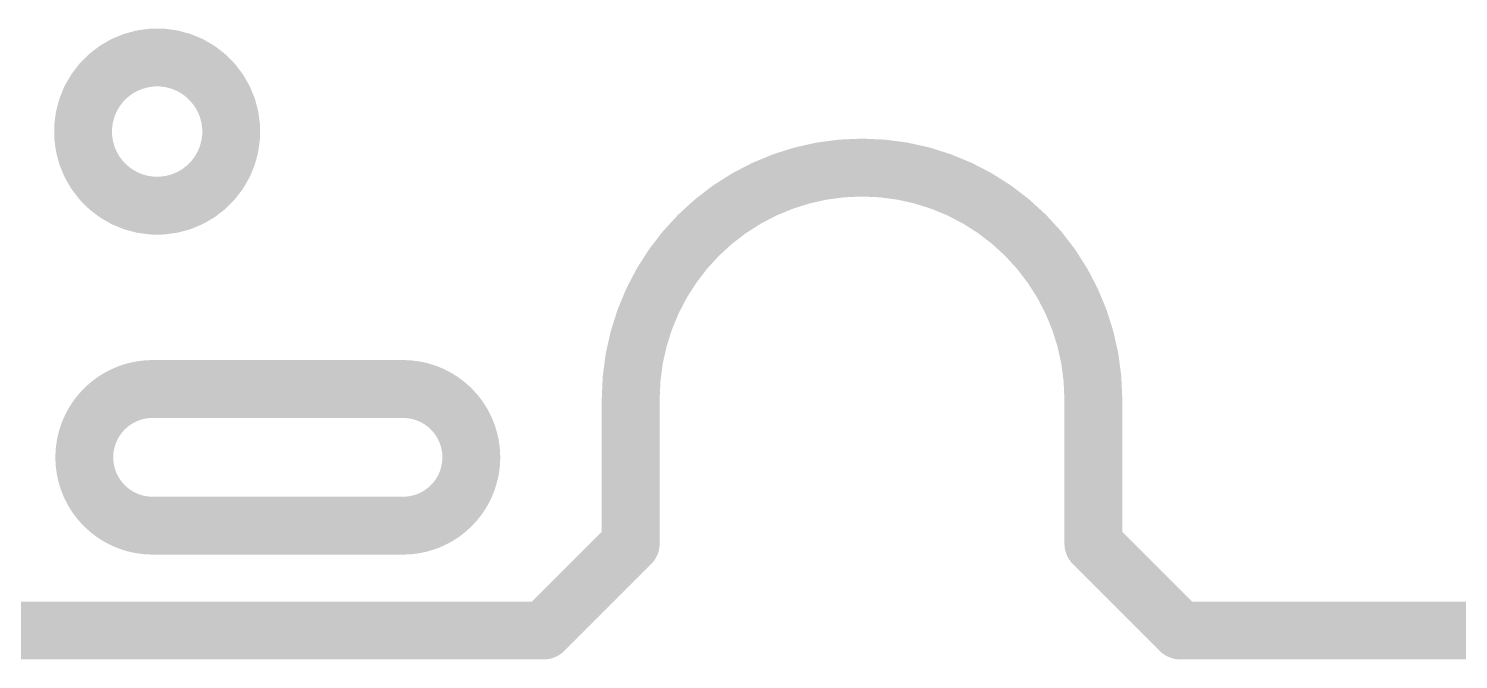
# Model space of a CAD drawing. Extents: x 1.1 to 91.2, y -5.2 to 5.2.
# Drawn here: x 6.12 to 12.4, y -5.21 to -2.44 of the extents above; entities that cross this region are included whole.
import ezdxf

# ---------------------------------------------------------------- set-up
doc = ezdxf.new("R2010")
doc.units = 0
doc.layers.add('16', color=132, linetype='CONTINUOUS')

msp = doc.modelspace()

# ---------------------------------------------------------------- linework, layer by layer
at = {"layer": '16', "const_width": 0.254}
for points in [[(6.5783, -2.5816), (6.6195, -2.5706)], [(6.6195, -2.5706), (6.6617, -2.565)], [(6.6617, -2.565), (6.7043, -2.565)], [(6.7043, -2.565), (6.7465, -2.5706)], [(6.7465, -2.5706), (6.7877, -2.5816)], [(6.4683, -2.6451), (6.5021, -2.6192)], [(6.5021, -2.6192), (6.5389, -2.5979)], [(6.5389, -2.5979), (6.5783, -2.5816)], [(6.7877, -2.5816), (6.8271, -2.5979)], [(6.8271, -2.5979), (6.8639, -2.6192)], [(6.8639, -2.6192), (6.8977, -2.6451)], [(6.4122, -2.7091), (6.4381, -2.6753)], [(6.4381, -2.6753), (6.4683, -2.6451)], [(6.8977, -2.6451), (6.9279, -2.6753)], [(6.9279, -2.6753), (6.9538, -2.7091)], [(6.3746, -2.7853), (6.3909, -2.7459)], [(6.3909, -2.7459), (6.4122, -2.7091)], [(6.9538, -2.7091), (6.9751, -2.7459)], [(6.9751, -2.7459), (6.9914, -2.7853)], [(6.358, -2.8687), (6.3636, -2.8265)], [(6.3636, -2.8265), (6.3746, -2.7853)], [(6.9914, -2.7853), (7.0024, -2.8265)], [(7.0024, -2.8265), (7.008, -2.8687)], [(6.358, -2.9113), (6.358, -2.8687)], [(7.008, -2.8687), (7.008, -2.9113)], [(6.3636, -2.9535), (6.358, -2.9113)], [(7.008, -2.9113), (7.0024, -2.9535)], [(6.3746, -2.9947), (6.3636, -2.9535)], [(6.3909, -3.0341), (6.3746, -2.9947)], [(6.9914, -2.9947), (6.9751, -3.0341)], [(7.0024, -2.9535), (6.9914, -2.9947)], [(6.4122, -3.0709), (6.3909, -3.0341)], [(6.4381, -3.1047), (6.4122, -3.0709)], [(6.9538, -3.0709), (6.9279, -3.1047)], [(6.9751, -3.0341), (6.9538, -3.0709)], [(9.516, -3.0826), (9.6026, -3.0634)], [(9.6026, -3.0634), (9.6905, -3.0519)], [(9.6905, -3.0519), (9.779, -3.048)], [(9.779, -3.048), (9.8676, -3.0519)], [(9.8676, -3.0519), (9.9554, -3.0634)], [(9.9554, -3.0634), (10.042, -3.0826)], [(6.4683, -3.1349), (6.4381, -3.1047)], [(6.5021, -3.1608), (6.4683, -3.1349)], [(6.8977, -3.1349), (6.8639, -3.1608)], [(6.9279, -3.1047), (6.8977, -3.1349)], [(9.3496, -3.1432), (9.4315, -3.1093)], [(9.4315, -3.1093), (9.516, -3.0826)], [(10.042, -3.0826), (10.1265, -3.1093)], [(10.1265, -3.1093), (10.2084, -3.1432)], [(6.5389, -3.1821), (6.5021, -3.1608)], [(6.5783, -3.1984), (6.5389, -3.1821)], [(6.6195, -3.2094), (6.5783, -3.1984)], [(6.7877, -3.1984), (6.7465, -3.2094)], [(6.8271, -3.1821), (6.7877, -3.1984)], [(6.8639, -3.1608), (6.8271, -3.1821)], [(9.1962, -3.2317), (9.271, -3.1841)], [(9.271, -3.1841), (9.3496, -3.1432)], [(10.2084, -3.1432), (10.287, -3.1841)], [(10.287, -3.1841), (10.3618, -3.2317)], [(6.6617, -3.215), (6.6195, -3.2094)], [(6.7043, -3.215), (6.6617, -3.215)], [(6.7465, -3.2094), (6.7043, -3.215)], [(9.1259, -3.2857), (9.1962, -3.2317)], [(10.3618, -3.2317), (10.4321, -3.2857)], [(9.0606, -3.3456), (9.1259, -3.2857)], [(10.4321, -3.2857), (10.4974, -3.3456)], [(9.0007, -3.4109), (9.0606, -3.3456)], [(10.4974, -3.3456), (10.5573, -3.4109)], [(8.9467, -3.4812), (9.0007, -3.4109)], [(10.5573, -3.4109), (10.6113, -3.4812)], [(8.8991, -3.556), (8.9467, -3.4812)], [(10.6113, -3.4812), (10.6589, -3.556)], [(8.8582, -3.6346), (8.8991, -3.556)], [(10.6589, -3.556), (10.6998, -3.6346)], [(8.8243, -3.7165), (8.8582, -3.6346)], [(10.6998, -3.6346), (10.7337, -3.7165)], [(8.7976, -3.801), (8.8243, -3.7165)], [(10.7337, -3.7165), (10.7604, -3.801)], [(8.7784, -3.8876), (8.7976, -3.801)], [(10.7604, -3.801), (10.7796, -3.8876)], [(8.7669, -3.9755), (8.7784, -3.8876)], [(10.7796, -3.8876), (10.7911, -3.9755)], [(6.663, -4.02), (6.6369, -4.0211)], [(6.663, -4.02), (6.6369, -4.0211)], [(7.763, -4.02), (6.663, -4.02)], [(7.763, -4.02), (6.663, -4.02)], [(7.7891, -4.0211), (7.763, -4.02)], [(7.7891, -4.0211), (7.763, -4.02)], [(8.763, -4.064), (8.7669, -3.9755)], [(10.7911, -3.9755), (10.795, -4.064)], [(6.4909, -4.0743), (6.4702, -4.0902)], [(6.4909, -4.0743), (6.4702, -4.0902)], [(6.513, -4.0602), (6.4909, -4.0743)], [(6.513, -4.0602), (6.4909, -4.0743)], [(6.5362, -4.0481), (6.513, -4.0602)], [(6.5362, -4.0481), (6.513, -4.0602)], [(6.5604, -4.0381), (6.5362, -4.0481)], [(6.5604, -4.0381), (6.5362, -4.0481)], [(6.5854, -4.0302), (6.5604, -4.0381)], [(6.5854, -4.0302), (6.5604, -4.0381)], [(6.6109, -4.0246), (6.5854, -4.0302)], [(6.6109, -4.0246), (6.5854, -4.0302)], [(6.6369, -4.0211), (6.6109, -4.0246)], [(6.6369, -4.0211), (6.6109, -4.0246)], [(7.8151, -4.0246), (7.7891, -4.0211)], [(7.8151, -4.0246), (7.7891, -4.0211)], [(7.8406, -4.0302), (7.8151, -4.0246)], [(7.8406, -4.0302), (7.8151, -4.0246)], [(7.8656, -4.0381), (7.8406, -4.0302)], [(7.8656, -4.0381), (7.8406, -4.0302)], [(7.8898, -4.0481), (7.8656, -4.0381)], [(7.8898, -4.0481), (7.8656, -4.0381)], [(7.913, -4.0602), (7.8898, -4.0481)], [(7.913, -4.0602), (7.8898, -4.0481)], [(7.9351, -4.0743), (7.913, -4.0602)], [(7.9351, -4.0743), (7.913, -4.0602)], [(7.9558, -4.0902), (7.9351, -4.0743)], [(7.9558, -4.0902), (7.9351, -4.0743)], [(8.763, -4.699), (8.763, -4.064)], [(10.795, -4.064), (10.795, -4.699)], [(6.4332, -4.1272), (6.4173, -4.1479)], [(6.4332, -4.1272), (6.4173, -4.1479)], [(6.4509, -4.1079), (6.4332, -4.1272)], [(6.4509, -4.1079), (6.4332, -4.1272)], [(6.4702, -4.0902), (6.4509, -4.1079)], [(6.4702, -4.0902), (6.4509, -4.1079)], [(7.9751, -4.1079), (7.9558, -4.0902)], [(7.9751, -4.1079), (7.9558, -4.0902)], [(7.9928, -4.1272), (7.9751, -4.1079)], [(7.9928, -4.1272), (7.9751, -4.1079)], [(8.0087, -4.1479), (7.9928, -4.1272)], [(8.0087, -4.1479), (7.9928, -4.1272)], [(6.3911, -4.1932), (6.3811, -4.2174)], [(6.3911, -4.1932), (6.3811, -4.2174)], [(6.4032, -4.17), (6.3911, -4.1932)], [(6.4032, -4.17), (6.3911, -4.1932)], [(6.4173, -4.1479), (6.4032, -4.17)], [(6.4173, -4.1479), (6.4032, -4.17)], [(8.0228, -4.17), (8.0087, -4.1479)], [(8.0228, -4.17), (8.0087, -4.1479)], [(8.0349, -4.1932), (8.0228, -4.17)], [(8.0349, -4.1932), (8.0228, -4.17)], [(8.0449, -4.2174), (8.0349, -4.1932)], [(8.0449, -4.2174), (8.0349, -4.1932)], [(6.3676, -4.2679), (6.3641, -4.2939)], [(6.3676, -4.2679), (6.3641, -4.2939)], [(6.3732, -4.2424), (6.3676, -4.2679)], [(6.3732, -4.2424), (6.3676, -4.2679)], [(6.3811, -4.2174), (6.3732, -4.2424)], [(6.3811, -4.2174), (6.3732, -4.2424)], [(8.0528, -4.2424), (8.0449, -4.2174)], [(8.0528, -4.2424), (8.0449, -4.2174)], [(8.0584, -4.2679), (8.0528, -4.2424)], [(8.0584, -4.2679), (8.0528, -4.2424)], [(8.0619, -4.2939), (8.0584, -4.2679)], [(8.0619, -4.2939), (8.0584, -4.2679)], [(6.3641, -4.2939), (6.363, -4.32)], [(6.3641, -4.2939), (6.363, -4.32)], [(6.363, -4.32), (6.3641, -4.3461)], [(6.363, -4.32), (6.3641, -4.3461)], [(8.063, -4.32), (8.0619, -4.2939)], [(8.063, -4.32), (8.0619, -4.2939)], [(8.0619, -4.3461), (8.063, -4.32)], [(8.0619, -4.3461), (8.063, -4.32)], [(6.3641, -4.3461), (6.3676, -4.3721)], [(6.3641, -4.3461), (6.3676, -4.3721)], [(6.3676, -4.3721), (6.3732, -4.3976)], [(6.3676, -4.3721), (6.3732, -4.3976)], [(8.0528, -4.3976), (8.0584, -4.3721)], [(8.0528, -4.3976), (8.0584, -4.3721)], [(8.0584, -4.3721), (8.0619, -4.3461)], [(8.0584, -4.3721), (8.0619, -4.3461)], [(6.3732, -4.3976), (6.3811, -4.4226)], [(6.3732, -4.3976), (6.3811, -4.4226)], [(6.3811, -4.4226), (6.3911, -4.4468)], [(6.3811, -4.4226), (6.3911, -4.4468)], [(6.3911, -4.4468), (6.4032, -4.47)], [(6.3911, -4.4468), (6.4032, -4.47)], [(8.0228, -4.47), (8.0349, -4.4468)], [(8.0228, -4.47), (8.0349, -4.4468)], [(8.0349, -4.4468), (8.0449, -4.4226)], [(8.0349, -4.4468), (8.0449, -4.4226)], [(8.0449, -4.4226), (8.0528, -4.3976)], [(8.0449, -4.4226), (8.0528, -4.3976)], [(6.4032, -4.47), (6.4173, -4.4921)], [(6.4032, -4.47), (6.4173, -4.4921)], [(6.4173, -4.4921), (6.4332, -4.5128)], [(6.4173, -4.4921), (6.4332, -4.5128)], [(6.4332, -4.5128), (6.4509, -4.5321)], [(6.4332, -4.5128), (6.4509, -4.5321)], [(7.9751, -4.5321), (7.9928, -4.5128)], [(7.9751, -4.5321), (7.9928, -4.5128)], [(7.9928, -4.5128), (8.0087, -4.4921)], [(7.9928, -4.5128), (8.0087, -4.4921)], [(8.0087, -4.4921), (8.0228, -4.47)], [(8.0087, -4.4921), (8.0228, -4.47)], [(6.4509, -4.5321), (6.4702, -4.5498)], [(6.4509, -4.5321), (6.4702, -4.5498)], [(6.4702, -4.5498), (6.4909, -4.5657)], [(6.4702, -4.5498), (6.4909, -4.5657)], [(6.4909, -4.5657), (6.513, -4.5798)], [(6.4909, -4.5657), (6.513, -4.5798)], [(6.513, -4.5798), (6.5362, -4.5919)], [(6.513, -4.5798), (6.5362, -4.5919)], [(7.8898, -4.5919), (7.913, -4.5798)], [(7.8898, -4.5919), (7.913, -4.5798)], [(7.913, -4.5798), (7.9351, -4.5657)], [(7.913, -4.5798), (7.9351, -4.5657)], [(7.9351, -4.5657), (7.9558, -4.5498)], [(7.9351, -4.5657), (7.9558, -4.5498)], [(7.9558, -4.5498), (7.9751, -4.5321)], [(7.9558, -4.5498), (7.9751, -4.5321)], [(6.5362, -4.5919), (6.5604, -4.6019)], [(6.5362, -4.5919), (6.5604, -4.6019)], [(6.5604, -4.6019), (6.5854, -4.6098)], [(6.5604, -4.6019), (6.5854, -4.6098)], [(6.5854, -4.6098), (6.6109, -4.6154)], [(6.5854, -4.6098), (6.6109, -4.6154)], [(6.6109, -4.6154), (6.6369, -4.6189)], [(6.6109, -4.6154), (6.6369, -4.6189)], [(6.6369, -4.6189), (6.663, -4.62)], [(6.6369, -4.6189), (6.663, -4.62)], [(6.663, -4.62), (7.763, -4.62)], [(6.663, -4.62), (7.763, -4.62)], [(7.763, -4.62), (7.7891, -4.6189)], [(7.763, -4.62), (7.7891, -4.6189)], [(7.7891, -4.6189), (7.8151, -4.6154)], [(7.7891, -4.6189), (7.8151, -4.6154)], [(7.8151, -4.6154), (7.8406, -4.6098)], [(7.8151, -4.6154), (7.8406, -4.6098)], [(7.8406, -4.6098), (7.8656, -4.6019)], [(7.8406, -4.6098), (7.8656, -4.6019)], [(7.8656, -4.6019), (7.8898, -4.5919)], [(7.8656, -4.6019), (7.8898, -4.5919)], [(8.382, -5.08), (8.763, -4.699)], [(10.795, -4.699), (11.176, -5.08)], [(1.651, -5.08), (8.382, -5.08)], [(11.176, -5.08), (81.153, -5.08)]]:
    msp.add_lwpolyline(points, dxfattribs=at)
at = {"layer": '16', "const_width": 0.127}
for points in [[(6.6111, -2.5077, 1), (6.6279, -2.6335)], [(6.6617, -2.5015, 1), (6.6617, -2.6285)], [(6.6359, -2.632, 1), (6.6031, -2.5092)], [(6.7127, -2.5021, 1), (6.6959, -2.6279)], [(6.6701, -2.6279, 1), (6.6533, -2.5021)], [(6.7629, -2.5092, 1), (6.7301, -2.632)], [(6.7043, -2.6285, 1), (6.7043, -2.5015)], [(6.7381, -2.6335, 1), (6.7549, -2.5077)], [(6.4703, -2.5642, 1), (6.5339, -2.6742)], [(6.5407, -2.6696, 1), (6.4635, -2.5688)], [(6.5146, -2.5392, 1), (6.5632, -2.6566)], [(6.5707, -2.6529, 1), (6.5071, -2.5429)], [(6.5619, -2.5202, 1), (6.5947, -2.643)], [(6.6026, -2.6403, 1), (6.554, -2.5229)], [(6.812, -2.5229, 1), (6.7634, -2.6403)], [(6.8589, -2.5429, 1), (6.7953, -2.6529)], [(6.7713, -2.643, 1), (6.8041, -2.5202)], [(6.9025, -2.5688, 1), (6.8253, -2.6696)], [(6.8028, -2.6566, 1), (6.8514, -2.5392)], [(6.8321, -2.6742, 1), (6.8957, -2.5642)], [(6.3932, -2.6304, 1), (6.483, -2.7202)], [(6.4885, -2.7139, 1), (6.3877, -2.6367)], [(6.4297, -2.5947, 1), (6.5069, -2.6955)], [(6.5132, -2.69, 1), (6.4234, -2.6002)], [(6.9426, -2.6002, 1), (6.8528, -2.69)], [(6.8591, -2.6955, 1), (6.9363, -2.5947)], [(6.9783, -2.6367, 1), (6.8775, -2.7139)], [(6.883, -2.7202, 1), (6.9728, -2.6304)], [(6.4496, -2.7702, 1), (6.3322, -2.7216)], [(6.3618, -2.6705, 1), (6.4626, -2.7477)], [(6.4672, -2.7409, 1), (6.3572, -2.6773)], [(7.0088, -2.6773, 1), (6.8988, -2.7409)], [(6.9034, -2.7477, 1), (7.0042, -2.6705)], [(7.0338, -2.7216, 1), (6.9164, -2.7702)], [(6.4265, -2.8349, 1), (6.3007, -2.8181)], [(6.3159, -2.761, 1), (6.4333, -2.8096)], [(6.436, -2.8017, 1), (6.3132, -2.7689)], [(6.3359, -2.7141, 1), (6.4459, -2.7777)], [(6.9201, -2.7777, 1), (7.0301, -2.7141)], [(7.0528, -2.7689, 1), (6.93, -2.8017)], [(6.9327, -2.8096, 1), (7.0501, -2.761)], [(7.0653, -2.8181, 1), (6.9395, -2.8349)], [(6.4215, -2.8687, 1), (6.2945, -2.8687)], [(6.3022, -2.8101, 1), (6.425, -2.8429)], [(6.941, -2.8429, 1), (7.0638, -2.8101)], [(7.0715, -2.8687, 1), (6.9445, -2.8687)], [(6.4209, -2.9029, 1), (6.2951, -2.9197)], [(6.2951, -2.8603, 1), (6.4209, -2.8771)], [(7.0709, -2.9197, 1), (6.9451, -2.9029)], [(6.9451, -2.8771, 1), (7.0709, -2.8603)], [(6.2945, -2.9113, 1), (6.4215, -2.9113)], [(6.425, -2.9371, 1), (6.3022, -2.9699)], [(6.3007, -2.9619, 1), (6.4265, -2.9451)], [(6.4333, -2.9704, 1), (6.3159, -3.019)], [(7.0501, -3.019, 1), (6.9327, -2.9704)], [(6.9395, -2.9451, 1), (7.0653, -2.9619)], [(7.0638, -2.9699, 1), (6.941, -2.9371)], [(6.9445, -2.9113, 1), (7.0715, -2.9113)], [(6.3132, -3.0111, 1), (6.436, -2.9783)], [(6.4459, -3.0023, 1), (6.3359, -3.0659)], [(6.3322, -3.0584, 1), (6.4496, -3.0098)], [(6.4626, -3.0323, 1), (6.3618, -3.1095)], [(7.0042, -3.1095, 1), (6.9034, -3.0323)], [(6.9164, -3.0098, 1), (7.0338, -3.0584)], [(7.0301, -3.0659, 1), (6.9201, -3.0023)], [(6.93, -2.9783, 1), (7.0528, -3.0111)], [(9.5944, -3.0004, 1), (9.6108, -3.1264)], [(9.6163, -3.1254, 1), (9.5889, -3.0014)], [(9.6877, -2.9885, 1), (9.6933, -3.1153)], [(9.6987, -3.1149, 1), (9.6823, -2.9889)], [(9.7818, -2.9846, 1), (9.7762, -3.1114)], [(9.7818, -3.1114, 1), (9.7762, -2.9846)], [(9.8758, -2.9889, 1), (9.8594, -3.1149)], [(9.8648, -3.1153, 1), (9.8704, -2.9885)], [(9.9691, -3.0014, 1), (9.9417, -3.1254)], [(9.9472, -3.1264, 1), (9.9636, -3.0004)], [(6.3572, -3.1027, 1), (6.4672, -3.0391)], [(6.483, -3.0598, 1), (6.3932, -3.1496)], [(6.3877, -3.1433, 1), (6.4885, -3.0661)], [(6.5069, -3.0845, 1), (6.4297, -3.1853)], [(6.9363, -3.1853, 1), (6.8591, -3.0845)], [(6.8775, -3.0661, 1), (6.9783, -3.1433)], [(6.9728, -3.1496, 1), (6.883, -3.0598)], [(6.8988, -3.0391, 1), (7.0088, -3.1027)], [(9.4124, -3.0488, 1), (9.4506, -3.1698)], [(9.4558, -3.168, 1), (9.4072, -3.0506)], [(9.5023, -3.0206, 1), (9.5297, -3.1446)], [(9.5351, -3.1431, 1), (9.4969, -3.0221)], [(10.0611, -3.0221, 1), (10.0229, -3.1431)], [(10.0283, -3.1446, 1), (10.0557, -3.0206)], [(10.1508, -3.0506, 1), (10.1022, -3.168)], [(10.1074, -3.1698, 1), (10.1456, -3.0488)], [(6.4234, -3.1798, 1), (6.5132, -3.09)], [(6.5339, -3.1058, 1), (6.4703, -3.2158)], [(6.4635, -3.2112, 1), (6.5407, -3.1104)], [(6.5632, -3.1234, 1), (6.5146, -3.2408)], [(6.5071, -3.2371, 1), (6.5707, -3.1271)], [(6.5947, -3.137, 1), (6.5619, -3.2598)], [(6.554, -3.2571, 1), (6.6026, -3.1397)], [(6.7634, -3.1397, 1), (6.812, -3.2571)], [(6.7953, -3.1271, 1), (6.8589, -3.2371)], [(6.8041, -3.2598, 1), (6.7713, -3.137)], [(6.8253, -3.1104, 1), (6.9025, -3.2112)], [(6.8514, -3.2408, 1), (6.8028, -3.1234)], [(6.8957, -3.2158, 1), (6.8321, -3.1058)], [(6.8528, -3.09, 1), (6.9426, -3.1798)], [(9.2417, -3.1278, 1), (9.3003, -3.2404)], [(9.3051, -3.2377, 1), (9.2369, -3.1305)], [(9.3253, -3.0845, 1), (9.3739, -3.2019)], [(9.3789, -3.1995, 1), (9.3203, -3.0869)], [(10.2377, -3.0869, 1), (10.1791, -3.1995)], [(10.1841, -3.2019, 1), (10.2327, -3.0845)], [(10.3211, -3.1305, 1), (10.2529, -3.2377)], [(10.2577, -3.2404, 1), (10.3163, -3.1278)], [(6.6279, -3.1465, 1), (6.6111, -3.2723)], [(6.6617, -3.1515, 1), (6.6617, -3.2785)], [(6.6031, -3.2708, 1), (6.6359, -3.148)], [(6.6959, -3.1521, 1), (6.7127, -3.2779)], [(6.6533, -3.2779, 1), (6.6701, -3.1521)], [(6.7301, -3.148, 1), (6.7629, -3.2708)], [(6.7043, -3.2785, 1), (6.7043, -3.1515)], [(6.7549, -3.2723, 1), (6.7381, -3.1465)], [(9.1621, -3.1781, 1), (9.2303, -3.2853)], [(9.2349, -3.2821, 1), (9.1575, -3.1813)], [(10.4005, -3.1813, 1), (10.3231, -3.2821)], [(10.3277, -3.2853, 1), (10.3959, -3.1781)], [(9.0872, -3.2353, 1), (9.1646, -3.3361)], [(9.1688, -3.3325, 1), (9.083, -3.2389)], [(10.475, -3.2389, 1), (10.3892, -3.3325)], [(10.3934, -3.3361, 1), (10.4708, -3.2353)], [(9.0177, -3.2988, 1), (9.1035, -3.3924)], [(9.1074, -3.3885, 1), (9.0138, -3.3027)], [(10.5442, -3.3027, 1), (10.4506, -3.3885)], [(10.4545, -3.3924, 1), (10.5403, -3.2988)], [(8.9539, -3.368, 1), (9.0475, -3.4538)], [(9.0511, -3.4496, 1), (8.9503, -3.3722)], [(10.6077, -3.3722, 1), (10.5069, -3.4496)], [(10.5105, -3.4538, 1), (10.6041, -3.368)], [(8.8963, -3.4425, 1), (8.9971, -3.5199)], [(9.0003, -3.5153, 1), (8.8931, -3.4471)], [(10.6649, -3.4471, 1), (10.5577, -3.5153)], [(10.5609, -3.5199, 1), (10.6617, -3.4425)], [(8.9554, -3.5853, 1), (8.8428, -3.5267)], [(10.7152, -3.5267, 1), (10.6026, -3.5853)], [(8.9169, -3.6589, 1), (8.7995, -3.6103)], [(8.8455, -3.5219, 1), (8.9527, -3.5901)], [(10.6053, -3.5901, 1), (10.7125, -3.5219)], [(10.7585, -3.6103, 1), (10.6411, -3.6589)], [(8.8019, -3.6053, 1), (8.9145, -3.6639)], [(10.6435, -3.6639, 1), (10.7561, -3.6053)], [(8.7656, -3.6922, 1), (8.883, -3.7408)], [(8.8848, -3.7356, 1), (8.7638, -3.6974)], [(10.7942, -3.6974, 1), (10.6732, -3.7356)], [(10.675, -3.7408, 1), (10.7924, -3.6922)], [(8.8596, -3.8147, 1), (8.7356, -3.7873)], [(10.8224, -3.7873, 1), (10.6984, -3.8147)], [(8.8414, -3.8958, 1), (8.7154, -3.8794)], [(8.7371, -3.7819, 1), (8.8581, -3.8201)], [(10.6999, -3.8201, 1), (10.8209, -3.7819)], [(10.8426, -3.8794, 1), (10.7166, -3.8958)], [(8.7164, -3.8739, 1), (8.8404, -3.9013)], [(10.7176, -3.9013, 1), (10.8416, -3.8739)], [(6.663, -3.9565, 1), (6.663, -4.0835)], [(6.663, -3.9565, 1), (6.663, -4.0835)], [(6.6657, -4.0834, 1), (6.6603, -3.9566)], [(6.6657, -4.0834, 1), (6.6603, -3.9566)], [(7.7657, -3.9566, 1), (7.7603, -4.0834)], [(7.7657, -3.9566, 1), (7.7603, -4.0834)], [(7.763, -4.0835, 1), (7.763, -3.9565)], [(7.763, -4.0835, 1), (7.763, -3.9565)], [(8.8303, -3.9783, 1), (8.7035, -3.9727)], [(10.8545, -3.9727, 1), (10.7277, -3.9783)], [(6.4836, -4.0039, 1), (6.5424, -4.1165)], [(6.4836, -4.0039, 1), (6.5424, -4.1165)], [(6.5296, -4.1247, 1), (6.4522, -4.0239)], [(6.5296, -4.1247, 1), (6.4522, -4.0239)], [(6.5119, -3.9894, 1), (6.5605, -4.1068)], [(6.5119, -3.9894, 1), (6.5605, -4.1068)], [(6.5472, -4.1137, 1), (6.4788, -4.0067)], [(6.5472, -4.1137, 1), (6.4788, -4.0067)], [(6.5413, -3.9776, 1), (6.5795, -4.0986)], [(6.5413, -3.9776, 1), (6.5795, -4.0986)], [(6.5656, -4.1044, 1), (6.5068, -3.9918)], [(6.5656, -4.1044, 1), (6.5068, -3.9918)], [(6.5718, -3.9682, 1), (6.599, -4.0922)], [(6.5718, -3.9682, 1), (6.599, -4.0922)], [(6.5847, -4.0968, 1), (6.5361, -3.9794)], [(6.5847, -4.0968, 1), (6.5361, -3.9794)], [(6.6024, -3.9617, 1), (6.6194, -4.0875)], [(6.6024, -3.9617, 1), (6.6194, -4.0875)], [(6.6045, -4.0907, 1), (6.5663, -3.9697)], [(6.6045, -4.0907, 1), (6.5663, -3.9697)], [(6.6342, -3.9577, 1), (6.6396, -4.0845)], [(6.6342, -3.9577, 1), (6.6396, -4.0845)], [(6.6245, -4.0866, 1), (6.5973, -3.9626)], [(6.6245, -4.0866, 1), (6.5973, -3.9626)], [(6.6454, -4.084, 1), (6.6284, -3.9582)], [(6.6454, -4.084, 1), (6.6284, -3.9582)], [(7.7976, -3.9582, 1), (7.7806, -4.084)], [(7.7976, -3.9582, 1), (7.7806, -4.084)], [(7.8287, -3.9626, 1), (7.8015, -4.0866)], [(7.8287, -3.9626, 1), (7.8015, -4.0866)], [(7.8597, -3.9697, 1), (7.8215, -4.0907)], [(7.8597, -3.9697, 1), (7.8215, -4.0907)], [(7.7864, -4.0845, 1), (7.7918, -3.9577)], [(7.7864, -4.0845, 1), (7.7918, -3.9577)], [(7.8899, -3.9794, 1), (7.8413, -4.0968)], [(7.8899, -3.9794, 1), (7.8413, -4.0968)], [(7.8066, -4.0875, 1), (7.8236, -3.9617)], [(7.8066, -4.0875, 1), (7.8236, -3.9617)], [(7.9192, -3.9918, 1), (7.8604, -4.1044)], [(7.9192, -3.9918, 1), (7.8604, -4.1044)], [(7.827, -4.0922, 1), (7.8542, -3.9682)], [(7.827, -4.0922, 1), (7.8542, -3.9682)], [(7.8465, -4.0986, 1), (7.8847, -3.9776)], [(7.8465, -4.0986, 1), (7.8847, -3.9776)], [(7.9472, -4.0067, 1), (7.8788, -4.1137)], [(7.9472, -4.0067, 1), (7.8788, -4.1137)], [(7.8655, -4.1068, 1), (7.9141, -3.9894)], [(7.8655, -4.1068, 1), (7.9141, -3.9894)], [(7.9738, -4.0239, 1), (7.8964, -4.1247)], [(7.9738, -4.0239, 1), (7.8964, -4.1247)], [(7.8836, -4.1165, 1), (7.9424, -4.0039)], [(7.8836, -4.1165, 1), (7.9424, -4.0039)], [(8.8265, -4.064, 1), (8.6995, -4.064)], [(8.7039, -3.9673, 1), (8.8299, -3.9837)], [(10.7281, -3.9837, 1), (10.8541, -3.9673)], [(10.8585, -4.064, 1), (10.7315, -4.064)], [(6.4836, -4.1659, 1), (6.3828, -4.0885)], [(6.4836, -4.1659, 1), (6.3828, -4.0885)], [(6.408, -4.0611, 1), (6.4938, -4.1547)], [(6.408, -4.0611, 1), (6.4938, -4.1547)], [(6.4977, -4.1508, 1), (6.4041, -4.065)], [(6.4977, -4.1508, 1), (6.4041, -4.065)], [(6.4315, -4.0398, 1), (6.5089, -4.1406)], [(6.4315, -4.0398, 1), (6.5089, -4.1406)], [(6.5131, -4.137, 1), (6.4273, -4.0434)], [(6.5131, -4.137, 1), (6.4273, -4.0434)], [(6.4567, -4.0208, 1), (6.5251, -4.1278)], [(6.4567, -4.0208, 1), (6.5251, -4.1278)], [(7.9987, -4.0434, 1), (7.9129, -4.137)], [(7.9987, -4.0434, 1), (7.9129, -4.137)], [(7.9009, -4.1278, 1), (7.9693, -4.0208)], [(7.9009, -4.1278, 1), (7.9693, -4.0208)], [(8.0219, -4.065, 1), (7.9283, -4.1508)], [(8.0219, -4.065, 1), (7.9283, -4.1508)], [(7.9171, -4.1406, 1), (7.9945, -4.0398)], [(7.9171, -4.1406, 1), (7.9945, -4.0398)], [(8.0432, -4.0885, 1), (7.9424, -4.1659)], [(8.0432, -4.0885, 1), (7.9424, -4.1659)], [(7.9322, -4.1547, 1), (8.018, -4.0611)], [(7.9322, -4.1547, 1), (8.018, -4.0611)], [(8.6996, -4.0612, 1), (8.8264, -4.0668)], [(10.7316, -4.0668, 1), (10.8584, -4.0612)], [(6.4498, -4.2175, 1), (6.3324, -4.1689)], [(6.4498, -4.2175, 1), (6.3324, -4.1689)], [(6.3497, -4.1358, 1), (6.4567, -4.2042)], [(6.3497, -4.1358, 1), (6.4567, -4.2042)], [(6.4595, -4.1994, 1), (6.3469, -4.1406)], [(6.4595, -4.1994, 1), (6.3469, -4.1406)], [(6.3669, -4.1092, 1), (6.4677, -4.1866)], [(6.3669, -4.1092, 1), (6.4677, -4.1866)], [(6.4708, -4.1821, 1), (6.3638, -4.1137)], [(6.4708, -4.1821, 1), (6.3638, -4.1137)], [(6.3864, -4.0843, 1), (6.48, -4.1701)], [(6.3864, -4.0843, 1), (6.48, -4.1701)], [(8.0622, -4.1137, 1), (7.9552, -4.1821)], [(8.0622, -4.1137, 1), (7.9552, -4.1821)], [(7.946, -4.1701, 1), (8.0396, -4.0843)], [(7.946, -4.1701, 1), (8.0396, -4.0843)], [(7.9583, -4.1866, 1), (8.0591, -4.1092)], [(7.9583, -4.1866, 1), (8.0591, -4.1092)], [(8.0791, -4.1406, 1), (7.9665, -4.1994)], [(8.0791, -4.1406, 1), (7.9665, -4.1994)], [(7.9693, -4.2042, 1), (8.0763, -4.1358)], [(7.9693, -4.2042, 1), (8.0763, -4.1358)], [(8.0936, -4.1689, 1), (7.9762, -4.2175)], [(8.0936, -4.1689, 1), (7.9762, -4.2175)], [(6.4305, -4.2764, 1), (6.3047, -4.2594)], [(6.4305, -4.2764, 1), (6.3047, -4.2594)], [(6.4352, -4.256, 1), (6.3112, -4.2288)], [(6.4352, -4.256, 1), (6.3112, -4.2288)], [(6.3224, -4.1931, 1), (6.4398, -4.2417)], [(6.3224, -4.1931, 1), (6.4398, -4.2417)], [(6.4416, -4.2365, 1), (6.3206, -4.1983)], [(6.4416, -4.2365, 1), (6.3206, -4.1983)], [(6.3348, -4.1638, 1), (6.4474, -4.2226)], [(6.3348, -4.1638, 1), (6.4474, -4.2226)], [(7.9786, -4.2226, 1), (8.0912, -4.1638)], [(7.9786, -4.2226, 1), (8.0912, -4.1638)], [(8.1054, -4.1983, 1), (7.9844, -4.2365)], [(8.1054, -4.1983, 1), (7.9844, -4.2365)], [(7.9862, -4.2417, 1), (8.1036, -4.1931)], [(7.9862, -4.2417, 1), (8.1036, -4.1931)], [(8.1148, -4.2288, 1), (7.9908, -4.256)], [(8.1148, -4.2288, 1), (7.9908, -4.256)], [(8.1213, -4.2594, 1), (7.9955, -4.2764)], [(8.1213, -4.2594, 1), (7.9955, -4.2764)], [(6.4264, -4.3173, 1), (6.2996, -4.3227)], [(6.4264, -4.3173, 1), (6.2996, -4.3227)], [(6.4275, -4.2966, 1), (6.3007, -4.2912)], [(6.4275, -4.2966, 1), (6.3007, -4.2912)], [(6.3056, -4.2543, 1), (6.4296, -4.2815)], [(6.3056, -4.2543, 1), (6.4296, -4.2815)], [(6.3127, -4.2233, 1), (6.4337, -4.2615)], [(6.3127, -4.2233, 1), (6.4337, -4.2615)], [(7.9923, -4.2615, 1), (8.1133, -4.2233)], [(7.9923, -4.2615, 1), (8.1133, -4.2233)], [(7.9964, -4.2815, 1), (8.1204, -4.2543)], [(7.9964, -4.2815, 1), (8.1204, -4.2543)], [(8.1253, -4.2912, 1), (7.9985, -4.2966)], [(8.1253, -4.2912, 1), (7.9985, -4.2966)], [(8.1264, -4.3227, 1), (7.9996, -4.3173)], [(8.1264, -4.3227, 1), (7.9996, -4.3173)], [(6.2996, -4.3173, 1), (6.4264, -4.3227)], [(6.2996, -4.3173, 1), (6.4264, -4.3227)], [(6.427, -4.3376, 1), (6.3012, -4.3546)], [(6.427, -4.3376, 1), (6.3012, -4.3546)], [(6.3012, -4.2854, 1), (6.427, -4.3024)], [(6.3012, -4.2854, 1), (6.427, -4.3024)], [(6.4296, -4.3585, 1), (6.3056, -4.3857)], [(6.4296, -4.3585, 1), (6.3056, -4.3857)], [(8.1204, -4.3857, 1), (7.9964, -4.3585)], [(8.1204, -4.3857, 1), (7.9964, -4.3585)], [(8.1248, -4.3546, 1), (7.999, -4.3376)], [(8.1248, -4.3546, 1), (7.999, -4.3376)], [(7.999, -4.3024, 1), (8.1248, -4.2854)], [(7.999, -4.3024, 1), (8.1248, -4.2854)], [(7.9996, -4.3227, 1), (8.1264, -4.3173)], [(7.9996, -4.3227, 1), (8.1264, -4.3173)], [(6.3007, -4.3488, 1), (6.4275, -4.3434)], [(6.3007, -4.3488, 1), (6.4275, -4.3434)], [(6.3047, -4.3806, 1), (6.4305, -4.3636)], [(6.3047, -4.3806, 1), (6.4305, -4.3636)], [(6.4337, -4.3785, 1), (6.3127, -4.4167)], [(6.4337, -4.3785, 1), (6.3127, -4.4167)], [(6.3112, -4.4112, 1), (6.4352, -4.384)], [(6.3112, -4.4112, 1), (6.4352, -4.384)], [(6.4398, -4.3983, 1), (6.3224, -4.4469)], [(6.4398, -4.3983, 1), (6.3224, -4.4469)], [(6.4474, -4.4174, 1), (6.3348, -4.4762)], [(6.4474, -4.4174, 1), (6.3348, -4.4762)], [(8.0912, -4.4762, 1), (7.9786, -4.4174)], [(8.0912, -4.4762, 1), (7.9786, -4.4174)], [(8.1036, -4.4469, 1), (7.9862, -4.3983)], [(8.1036, -4.4469, 1), (7.9862, -4.3983)], [(7.9908, -4.384, 1), (8.1148, -4.4112)], [(7.9908, -4.384, 1), (8.1148, -4.4112)], [(8.1133, -4.4167, 1), (7.9923, -4.3785)], [(8.1133, -4.4167, 1), (7.9923, -4.3785)], [(7.9955, -4.3636, 1), (8.1213, -4.3806)], [(7.9955, -4.3636, 1), (8.1213, -4.3806)], [(7.9985, -4.3434, 1), (8.1253, -4.3488)], [(7.9985, -4.3434, 1), (8.1253, -4.3488)], [(6.3206, -4.4417, 1), (6.4416, -4.4035)], [(6.3206, -4.4417, 1), (6.4416, -4.4035)], [(6.3324, -4.4711, 1), (6.4498, -4.4225)], [(6.3324, -4.4711, 1), (6.4498, -4.4225)], [(6.4567, -4.4358, 1), (6.3497, -4.5042)], [(6.4567, -4.4358, 1), (6.3497, -4.5042)], [(6.3469, -4.4994, 1), (6.4595, -4.4406)], [(6.3469, -4.4994, 1), (6.4595, -4.4406)], [(6.4677, -4.4534, 1), (6.3669, -4.5308)], [(6.4677, -4.4534, 1), (6.3669, -4.5308)], [(6.3638, -4.5263, 1), (6.4708, -4.4579)], [(6.3638, -4.5263, 1), (6.4708, -4.4579)], [(6.48, -4.4699, 1), (6.3864, -4.5557)], [(6.48, -4.4699, 1), (6.3864, -4.5557)], [(7.9552, -4.4579, 1), (8.0622, -4.5263)], [(7.9552, -4.4579, 1), (8.0622, -4.5263)], [(8.0396, -4.5557, 1), (7.946, -4.4699)], [(8.0396, -4.5557, 1), (7.946, -4.4699)], [(8.0591, -4.5308, 1), (7.9583, -4.4534)], [(8.0591, -4.5308, 1), (7.9583, -4.4534)], [(7.9665, -4.4406, 1), (8.0791, -4.4994)], [(7.9665, -4.4406, 1), (8.0791, -4.4994)], [(8.0763, -4.5042, 1), (7.9693, -4.4358)], [(8.0763, -4.5042, 1), (7.9693, -4.4358)], [(7.9762, -4.4225, 1), (8.0936, -4.4711)], [(7.9762, -4.4225, 1), (8.0936, -4.4711)], [(7.9844, -4.4035, 1), (8.1054, -4.4417)], [(7.9844, -4.4035, 1), (8.1054, -4.4417)], [(6.3828, -4.5515, 1), (6.4836, -4.4741)], [(6.3828, -4.5515, 1), (6.4836, -4.4741)], [(6.4938, -4.4853, 1), (6.408, -4.5789)], [(6.4938, -4.4853, 1), (6.408, -4.5789)], [(6.4041, -4.575, 1), (6.4977, -4.4892)], [(6.4041, -4.575, 1), (6.4977, -4.4892)], [(6.5089, -4.4994, 1), (6.4315, -4.6002)], [(6.5089, -4.4994, 1), (6.4315, -4.6002)], [(6.4273, -4.5966, 1), (6.5131, -4.503)], [(6.4273, -4.5966, 1), (6.5131, -4.503)], [(6.5251, -4.5122, 1), (6.4567, -4.6192)], [(6.5251, -4.5122, 1), (6.4567, -4.6192)], [(6.5424, -4.5235, 1), (6.4836, -4.6361)], [(6.5424, -4.5235, 1), (6.4836, -4.6361)], [(6.4522, -4.6161, 1), (6.5296, -4.5153)], [(6.4522, -4.6161, 1), (6.5296, -4.5153)], [(7.8964, -4.5153, 1), (7.9738, -4.6161)], [(7.8964, -4.5153, 1), (7.9738, -4.6161)], [(7.9424, -4.6361, 1), (7.8836, -4.5235)], [(7.9424, -4.6361, 1), (7.8836, -4.5235)], [(7.9129, -4.503, 1), (7.9987, -4.5966)], [(7.9129, -4.503, 1), (7.9987, -4.5966)], [(7.9693, -4.6192, 1), (7.9009, -4.5122)], [(7.9693, -4.6192, 1), (7.9009, -4.5122)], [(7.9283, -4.4892, 1), (8.0219, -4.575)], [(7.9283, -4.4892, 1), (8.0219, -4.575)], [(7.9945, -4.6002, 1), (7.9171, -4.4994)], [(7.9945, -4.6002, 1), (7.9171, -4.4994)], [(7.9424, -4.4741, 1), (8.0432, -4.5515)], [(7.9424, -4.4741, 1), (8.0432, -4.5515)], [(8.018, -4.5789, 1), (7.9322, -4.4853)], [(8.018, -4.5789, 1), (7.9322, -4.4853)], [(6.5605, -4.5332, 1), (6.5119, -4.6506)], [(6.5605, -4.5332, 1), (6.5119, -4.6506)], [(6.4788, -4.6333, 1), (6.5472, -4.5263)], [(6.4788, -4.6333, 1), (6.5472, -4.5263)], [(6.5795, -4.5414, 1), (6.5413, -4.6624)], [(6.5795, -4.5414, 1), (6.5413, -4.6624)], [(6.5068, -4.6482, 1), (6.5656, -4.5356)], [(6.5068, -4.6482, 1), (6.5656, -4.5356)], [(6.599, -4.5478, 1), (6.5718, -4.6718)], [(6.599, -4.5478, 1), (6.5718, -4.6718)], [(6.5361, -4.6606, 1), (6.5847, -4.5432)], [(6.5361, -4.6606, 1), (6.5847, -4.5432)], [(6.6194, -4.5525, 1), (6.6024, -4.6783)], [(6.6194, -4.5525, 1), (6.6024, -4.6783)], [(6.5663, -4.6703, 1), (6.6045, -4.5493)], [(6.5663, -4.6703, 1), (6.6045, -4.5493)], [(6.6396, -4.5555, 1), (6.6342, -4.6823)], [(6.6396, -4.5555, 1), (6.6342, -4.6823)], [(6.5973, -4.6774, 1), (6.6245, -4.5534)], [(6.5973, -4.6774, 1), (6.6245, -4.5534)], [(6.663, -4.5565, 1), (6.663, -4.6835)], [(6.663, -4.5565, 1), (6.663, -4.6835)], [(6.6284, -4.6818, 1), (6.6454, -4.556)], [(6.6284, -4.6818, 1), (6.6454, -4.556)], [(6.6603, -4.6834, 1), (6.6657, -4.5566)], [(6.6603, -4.6834, 1), (6.6657, -4.5566)], [(7.7603, -4.5566, 1), (7.7657, -4.6834)], [(7.7603, -4.5566, 1), (7.7657, -4.6834)], [(7.7806, -4.556, 1), (7.7976, -4.6818)], [(7.7806, -4.556, 1), (7.7976, -4.6818)], [(7.8015, -4.5534, 1), (7.8287, -4.6774)], [(7.8015, -4.5534, 1), (7.8287, -4.6774)], [(7.763, -4.6835, 1), (7.763, -4.5565)], [(7.763, -4.6835, 1), (7.763, -4.5565)], [(7.8215, -4.5493, 1), (7.8597, -4.6703)], [(7.8215, -4.5493, 1), (7.8597, -4.6703)], [(7.7918, -4.6823, 1), (7.7864, -4.5555)], [(7.7918, -4.6823, 1), (7.7864, -4.5555)], [(7.8413, -4.5432, 1), (7.8899, -4.6606)], [(7.8413, -4.5432, 1), (7.8899, -4.6606)], [(7.8236, -4.6783, 1), (7.8066, -4.5525)], [(7.8236, -4.6783, 1), (7.8066, -4.5525)], [(7.8604, -4.5356, 1), (7.9192, -4.6482)], [(7.8604, -4.5356, 1), (7.9192, -4.6482)], [(7.8542, -4.6718, 1), (7.827, -4.5478)], [(7.8542, -4.6718, 1), (7.827, -4.5478)], [(7.8847, -4.6624, 1), (7.8465, -4.5414)], [(7.8847, -4.6624, 1), (7.8465, -4.5414)], [(7.8788, -4.5263, 1), (7.9472, -4.6333)], [(7.8788, -4.5263, 1), (7.9472, -4.6333)], [(7.9141, -4.6506, 1), (7.8655, -4.5332)], [(7.9141, -4.6506, 1), (7.8655, -4.5332)], [(8.8079, -4.7439, 1), (8.7181, -4.6541)], [(10.8399, -4.6541, 1), (10.7501, -4.7439)], [(8.6995, -4.699, 1), (8.8265, -4.699)], [(10.7315, -4.699, 1), (10.8585, -4.699)], [(8.382, -5.1435, 1), (8.382, -5.0165)], [(11.176, -5.0165, 1), (11.176, -5.1435)], [(8.3371, -5.0351, 1), (8.4269, -5.1249)], [(11.1311, -5.1249, 1), (11.2209, -5.0351)]]:
    msp.add_lwpolyline(points, format="xyb", dxfattribs=at)

doc.saveas('drawing.dxf')
